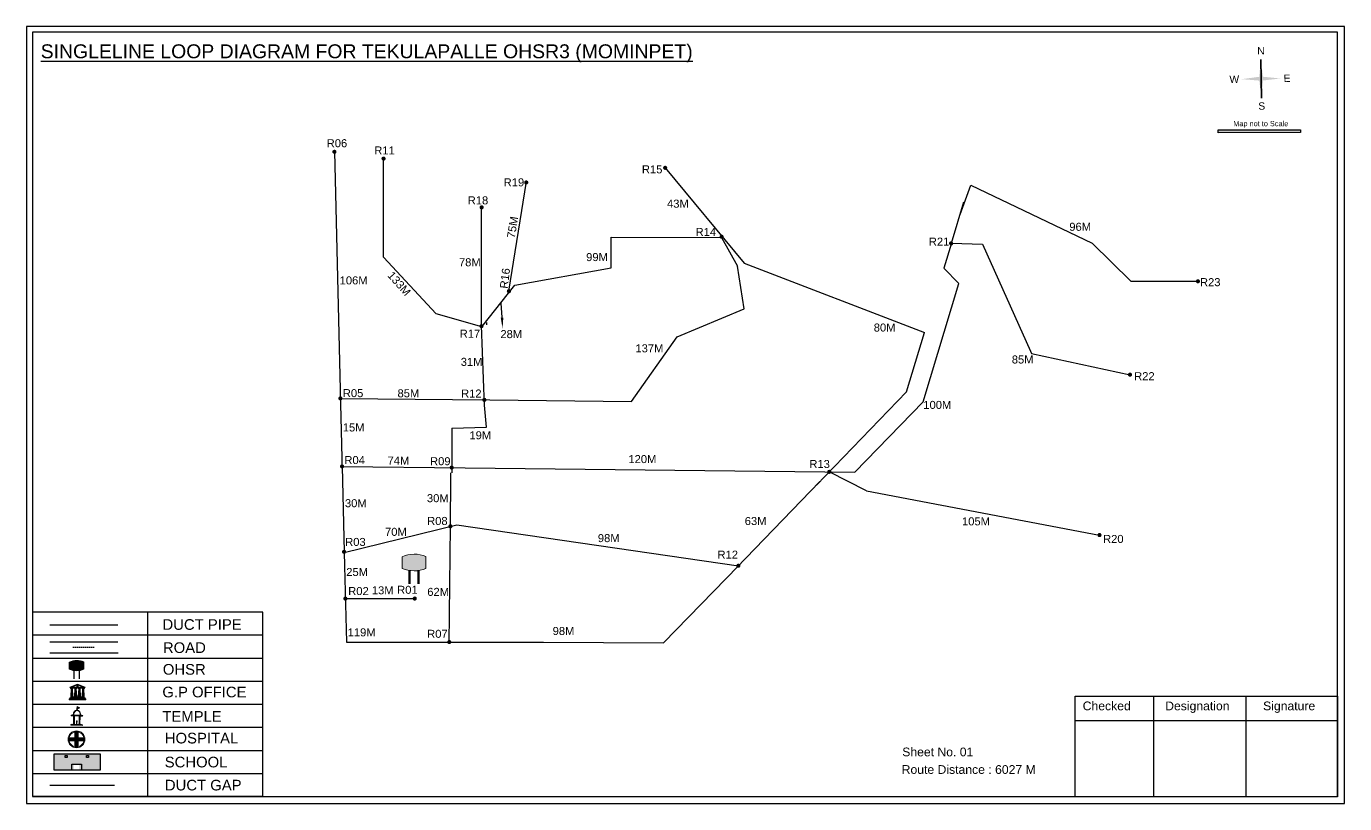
# Model space of a CAD drawing. Header units: inches. Extents: x 1972 to 9977, y 79 to 2755.
# Drawn here: x 2753 to 3742, y 79 to 662 of the extents above; entities that cross this region are included whole.
import ezdxf

# ---------------------------------------------------------------- set-up
doc = ezdxf.new("R2010")
doc.units = ezdxf.units.IN
doc.header["$MEASUREMENT"] = 0
doc.linetypes.add('DASHEDX2', pattern=[1.5, 1, -0.5])
for name, color, linetype in [('LANDMARK', 7, 'Continuous'), ('OHT', 7, 'Continuous'), ('pipe', 5, 'Continuous')]:
    doc.layers.add(name, color=color, linetype=linetype)
doc.styles.get("Standard").update_dxf_attribs({"font": 'arial.ttf'})

# ---------------------------------------------------------------- blocks, each defined once
blk = doc.blocks.new('OHT')
at = {"linetype": 'Continuous', "lineweight": 0, "true_color": 0x0ffffc}
blk.add_hatch(color=4, dxfattribs=at).paths.add_polyline_path([(0.012, 1), (0, 1, 0.101323), (-0.4, 0.916), (-0.4, 0.525, 0.194075), (0.399, 0.521), (0.399, 0.921, 0.097877)])
at = {"color": 4, "linetype": 'Continuous', "lineweight": 0, "true_color": 0x0ffffc, "flags": 128}
for points in [[(-0.4, 0.525), (-0.4, 0.916)], [(0.399, 0.521), (0.399, 0.921)]]:
    blk.add_lwpolyline(points, dxfattribs=at)
at = {"color": 4, "linetype": 'Continuous', "lineweight": 0, "true_color": 0x0ffffc, "const_width": 0.075, "flags": 128}
for points in [[(-0.15, 0), (-0.15, 0.475)], [(0.15, 0), (0.15, 0.473)]]:
    blk.add_lwpolyline(points, dxfattribs=at)
at = {"color": 4, "linetype": 'Continuous', "lineweight": 0, "true_color": 0x0ffffc}
for centre, radius, start, end in [((0.006, -0.019), 1.019, 67.3109, 113.4711), ((0.004, 1.513), 1.068, 247.7682, 291.7007)]:
    blk.add_arc(centre, radius, start, end, dxfattribs=at)
blk = doc.blocks.new('Government_Office')
at = {"linetype": 'Continuous', "lineweight": 0, "true_color": 0xff0000}
h = blk.add_hatch(color=1, dxfattribs=at)
h.paths.add_polyline_path([(0.44, 0.72), (0.45, 0.75), (0, 0.93), (-0.45, 0.75), (-0.44, 0.72)])
h.paths.add_polyline_path([(0.355, 0.75), (-0.355, 0.75), (0, 0.9)], flags=16)
h.paths.add_polyline_path([(0, 0.778, -1), (0, 0.872, -1)], flags=0)
h = blk.add_hatch(color=1, dxfattribs=at)
edge = h.paths.add_edge_path()
edge.add_arc((0, 0.825), 0.0467, 90, 270)
edge.add_arc((0, 0.825), 0.0467, 270, 450)
for points in [[(-0.5, 0.05), (0.5, 0.05), (0.5, 0), (-0.5, 0)], [(-0.45, 0.075), (-0.45, 0.12), (0.45, 0.12), (0.45, 0.075)], [(-0.4, 0.14), (-0.4, 0.18), (0.4, 0.18), (0.4, 0.14)]]:
    blk.add_hatch(color=1, dxfattribs=at).paths.add_polyline_path(points)
h = blk.add_hatch(color=1, dxfattribs=at)
edge = h.paths.add_edge_path()
edge.add_line((-0.27, 0.195), (-0.295, 0.675))
edge.add_line((-0.295, 0.675), (-0.29, 0.675))
edge.add_arc((-0.278, 0.688), 0.0176, 225.30401, 441.56588)
edge.add_line((-0.275, 0.705), (-0.395, 0.705))
edge.add_arc((-0.392, 0.688), 0.0176, 98.43412, 314.69599)
edge.add_line((-0.38, 0.675), (-0.375, 0.675))
edge.add_line((-0.375, 0.675), (-0.4, 0.195))
edge.add_line((-0.4, 0.195), (-0.27, 0.195))
h = blk.add_hatch(color=1, dxfattribs=at)
edge = h.paths.add_edge_path()
edge.add_line((-0.047, 0.195), (-0.072, 0.675))
edge.add_line((-0.072, 0.675), (-0.067, 0.675))
edge.add_arc((-0.054, 0.688), 0.0176, 225.30401, 441.56588)
edge.add_line((-0.052, 0.705), (-0.172, 0.705))
edge.add_arc((-0.169, 0.688), 0.0176, 98.43412, 314.69599)
edge.add_line((-0.157, 0.675), (-0.152, 0.675))
edge.add_line((-0.152, 0.675), (-0.177, 0.195))
edge.add_line((-0.177, 0.195), (-0.047, 0.195))
h = blk.add_hatch(color=1, dxfattribs=at)
edge = h.paths.add_edge_path()
edge.add_line((0.177, 0.195), (0.152, 0.675))
edge.add_line((0.152, 0.675), (0.157, 0.675))
edge.add_arc((0.169, 0.688), 0.0176, 225.30401, 441.56588)
edge.add_line((0.172, 0.705), (0.052, 0.705))
edge.add_arc((0.054, 0.688), 0.0176, 98.43412, 314.69599)
edge.add_line((0.067, 0.675), (0.072, 0.675))
edge.add_line((0.072, 0.675), (0.047, 0.195))
edge.add_line((0.047, 0.195), (0.177, 0.195))
h = blk.add_hatch(color=1, dxfattribs=at)
edge = h.paths.add_edge_path()
edge.add_line((0.4, 0.195), (0.375, 0.675))
edge.add_line((0.375, 0.675), (0.38, 0.675))
edge.add_arc((0.392, 0.688), 0.0176, 225.30401, 441.56588)
edge.add_line((0.395, 0.705), (0.275, 0.705))
edge.add_arc((0.278, 0.688), 0.0176, 98.43412, 314.69599)
edge.add_line((0.29, 0.675), (0.295, 0.675))
edge.add_line((0.295, 0.675), (0.27, 0.195))
edge.add_line((0.27, 0.195), (0.4, 0.195))
at = {"color": 1, "linetype": 'Continuous', "lineweight": 0, "true_color": 0xff0000, "flags": 128}
for points in [[(-0.45, 0.75), (-0.44, 0.72), (0.44, 0.72), (0.45, 0.75), (0, 0.93)], [(-0.355, 0.75), (0.355, 0.75), (0, 0.9)], [(-0.5, 0.05), (0.5, 0.05), (0.5, 0), (-0.5, 0)], [(-0.45, 0.075), (-0.45, 0.12), (0.45, 0.12), (0.45, 0.075)], [(-0.4, 0.14), (-0.4, 0.18), (0.4, 0.18), (0.4, 0.14)]]:
    blk.add_lwpolyline(points, close=True, dxfattribs=at)
for points in [[(0, 0.872, 1), (0, 0.778, 1)], [(-0.27, 0.195), (-0.295, 0.675), (-0.29, 0.675, 1.379694), (-0.275, 0.705), (-0.395, 0.705, 1.379694), (-0.38, 0.675), (-0.375, 0.675), (-0.4, 0.195)], [(-0.047, 0.195), (-0.072, 0.675), (-0.067, 0.675, 1.379694), (-0.052, 0.705), (-0.172, 0.705, 1.379694), (-0.157, 0.675), (-0.152, 0.675), (-0.177, 0.195)], [(0.177, 0.195), (0.152, 0.675), (0.157, 0.675, 1.379694), (0.172, 0.705), (0.052, 0.705, 1.379694), (0.067, 0.675), (0.072, 0.675), (0.047, 0.195)], [(0.4, 0.195), (0.375, 0.675), (0.38, 0.675, 1.379694), (0.395, 0.705), (0.275, 0.705, 1.379694), (0.29, 0.675), (0.295, 0.675), (0.27, 0.195)]]:
    blk.add_lwpolyline(points, format="xyb", close=True, dxfattribs=at)
blk = doc.blocks.new('Temple')
at = {"linetype": 'Continuous', "lineweight": 0, "true_color": 0xff0000}
h = blk.add_hatch(color=1, dxfattribs=at)
edge = h.paths.add_edge_path()
edge.add_line((0.175, 0.49), (0.225, 0.49))
edge.add_line((0.225, 0.49), (0.225, 0.497))
edge.add_line((0.225, 0.497), (0.307, 0.497))
edge.add_line((0.307, 0.497), (0.307, 0.533))
edge.add_line((0.307, 0.533), (0.257, 0.533))
edge.add_line((0.257, 0.533), (0.257, 0.54))
edge.add_line((0.257, 0.54), (0.2, 0.54))
edge.add_spline(control_points=[(0.2, 0.54), (0.2, 0.589), (0.19, 0.638), (0.142, 0.743), (0.092, 0.79), (0.027, 0.805), (0.02, 0.806), (0.012, 0.806)], knot_values=[4.712389, 4.712389, 4.712389, 4.712389, 5.278166, 5.278166, 6.117402, 6.117402, 6.223801, 6.223801, 6.223801, 6.223801], degree=3, periodic=0)
edge.add_line((0.012, 0.806), (0.012, 0.79))
edge.add_line((0.012, 0.79), (-0.012, 0.79))
edge.add_line((-0.012, 0.79), (-0.012, 0.806))
edge.add_spline(control_points=[(-0.012, 0.806), (-0.055, 0.802), (-0.096, 0.781), (-0.171, 0.699), (-0.197, 0.628), (-0.2, 0.55), (-0.2, 0.545), (-0.2, 0.54)], knot_values=[6.343965, 6.343965, 6.343965, 6.343965, 6.956638, 6.956638, 7.795874, 7.795874, 7.853982, 7.853982, 7.853982, 7.853982], degree=3, periodic=0)
edge.add_line((-0.2, 0.54), (-0.257, 0.54))
edge.add_line((-0.257, 0.54), (-0.257, 0.533))
edge.add_line((-0.257, 0.533), (-0.307, 0.533))
edge.add_line((-0.307, 0.533), (-0.307, 0.497))
edge.add_line((-0.307, 0.497), (-0.225, 0.497))
edge.add_line((-0.225, 0.497), (-0.225, 0.49))
edge.add_line((-0.225, 0.49), (-0.175, 0.49))
edge.add_line((-0.175, 0.49), (-0.175, 0.07))
edge.add_arc((-0.205, 0.07), 0.03, -90, 0, ccw=False)
edge.add_line((-0.205, 0.04), (-0.257, 0.04))
edge.add_line((-0.257, 0.04), (-0.257, 0.033))
edge.add_line((-0.257, 0.033), (-0.307, 0.033))
edge.add_line((-0.307, 0.033), (-0.307, 0))
edge.add_line((-0.307, 0), (0.307, 0))
edge.add_line((0.307, 0), (0.307, 0.033))
edge.add_line((0.307, 0.033), (0.257, 0.033))
edge.add_line((0.257, 0.033), (0.257, 0.04))
edge.add_line((0.257, 0.04), (0.205, 0.04))
edge.add_arc((0.205, 0.07), 0.03, 180, 270, ccw=False)
edge.add_line((0.175, 0.07), (0.175, 0.49))
h.paths.add_polyline_path([(0.125, 0.07, -0.414214), (0.095, 0.04), (0.05, 0.04), (0.05, 0.033), (-0.05, 0.033), (-0.05, 0.04), (-0.095, 0.04, -0.414214), (-0.125, 0.07), (-0.125, 0.497), (0.125, 0.497)], flags=16)
edge = h.paths.add_edge_path(flags=16)
edge.add_ellipse((0, 0.54), major_axis=(0, 0.242), ratio=0.722808, start_angle=270, end_angle=450, ccw=False)
edge.add_line((0.175, 0.54), (-0.175, 0.54))
h.paths.add_polyline_path([(0.012, 0.23), (0.012, 0.07), (-0.012, 0.07), (-0.012, 0.23)], flags=0)
h = blk.add_hatch(color=1, dxfattribs=at)
edge = h.paths.add_edge_path()
edge.add_line((0.012, 0.857), (0, 0.85))
edge.add_line((0, 0.85), (-0.003, 0.925))
edge.add_line((-0.003, 0.925), (-0.012, 0.925))
edge.add_line((-0.012, 0.925), (-0.012, 0.806))
edge.add_spline(control_points=[(-0.012, 0.806), (-0.004, 0.807), (0.004, 0.807), (0.012, 0.806)], knot_values=[6.223801, 6.223801, 6.223801, 6.223801, 6.343965, 6.343965, 6.343965, 6.343965], degree=3, periodic=0)
edge.add_line((0.012, 0.806), (0.012, 0.857))
h = blk.add_hatch(color=1, dxfattribs=at)
edge = h.paths.add_edge_path()
edge.add_line((0.012, 0.79), (0.012, 0.806))
edge.add_spline(control_points=[(0.012, 0.806), (0.004, 0.807), (-0.004, 0.807), (-0.012, 0.806)], knot_values=[6.223801, 6.223801, 6.223801, 6.223801, 6.343965, 6.343965, 6.343965, 6.343965], degree=3, periodic=0)
edge.add_line((-0.012, 0.806), (-0.012, 0.79))
edge.add_line((-0.012, 0.79), (0.012, 0.79))
at = {"linetype": 'Continuous', "lineweight": 0, "true_color": 0xe66000}
blk.add_hatch(color=32, dxfattribs=at).paths.add_polyline_path([(-0.006, 1), (0.147, 0.931), (0, 0.85)])
at = {"color": 1, "linetype": 'Continuous', "lineweight": 0, "true_color": 0xff0000, "flags": 128}
for points in [[(0.012, 0.925), (-0.012, 0.925), (-0.012, 0.79), (0.012, 0.79)], [(0.012, 0.23), (-0.012, 0.23), (-0.012, 0.07), (0.012, 0.07)]]:
    blk.add_lwpolyline(points, close=True, dxfattribs=at)
at = {"color": 32, "linetype": 'Continuous', "lineweight": 0, "true_color": 0xe66000, "flags": 128}
blk.add_lwpolyline([(-0.006, 1), (0.147, 0.931), (0, 0.85), (-0.006, 1)], dxfattribs=at)
at = {"color": 1, "linetype": 'Continuous', "lineweight": 0, "true_color": 0xff0000, "flags": 128}
blk.add_lwpolyline([(0.2, 0.54), (0.257, 0.54), (0.257, 0.533), (0.307, 0.533), (0.307, 0.497), (0.225, 0.497), (0.225, 0.49), (0.175, 0.49), (0.175, 0.07, 0.414214), (0.205, 0.04), (0.257, 0.04), (0.257, 0.033), (0.307, 0.033), (0.307, 0), (-0.307, 0), (-0.307, 0.033), (-0.257, 0.033), (-0.257, 0.04), (-0.205, 0.04, 0.414214), (-0.175, 0.07), (-0.175, 0.49), (-0.225, 0.49), (-0.225, 0.497), (-0.307, 0.497), (-0.307, 0.533), (-0.257, 0.533), (-0.257, 0.54), (-0.2, 0.54)], format="xyb", dxfattribs=at)
blk.add_lwpolyline([(-0.175, 0.54), (0.175, 0.54)], dxfattribs=at)
blk.add_lwpolyline([(0.125, 0.497), (0.125, 0.07, -0.414214), (0.095, 0.04), (0.05, 0.04), (0.05, 0.033), (-0.05, 0.033), (-0.05, 0.04), (-0.095, 0.04, -0.414214), (-0.125, 0.07), (-0.125, 0.497)], format="xyb", close=True, dxfattribs=at)
at = {"color": 1, "linetype": 'Continuous', "lineweight": 0, "true_color": 0xff0000}
blk.add_ellipse((0, 0.54), major_axis=(0, 0.242), ratio=0.722808, start_param=4.712389, end_param=7.853982, dxfattribs=at)
blk.add_open_spline([(0.2, 0.54), (0.2, 0.589), (0.19, 0.638), (0.142, 0.743), (0.092, 0.79), (-0.023, 0.816), (-0.085, 0.794), (-0.171, 0.699), (-0.197, 0.628), (-0.2, 0.55), (-0.2, 0.545), (-0.2, 0.54)], degree=3, knots=[4.712389, 4.712389, 4.712389, 4.712389, 5.278166, 5.278166, 6.117402, 6.117402, 6.956638, 6.956638, 7.795874, 7.795874, 7.853982, 7.853982, 7.853982, 7.853982], dxfattribs=at)
blk = doc.blocks.new('*U56')
at = {"color": 0, "linetype": 'DASHEDX2', "transparency": 16777216}
blk.add_line((-8.22, 0), (8.01, 0), dxfattribs=at)
blk = doc.blocks.new('Hospital')
at = {"linetype": 'Continuous', "lineweight": 0, "true_color": 0x000000}
h = blk.add_hatch(color=18, dxfattribs=at)
h.paths.add_polyline_path([(-0.5, 0, 1), (0.5, 0, 1)])
h.paths.add_polyline_path([(0.446, 0, -1), (-0.446, 0, -1)], flags=16)
at = {"linetype": 'Continuous', "true_color": 0xff0000}
blk.add_hatch(color=1, dxfattribs=at).paths.add_polyline_path([(-0.394, 0.08), (-0.08, 0.08), (-0.08, 0.394), (0.08, 0.394), (0.08, 0.08), (0.394, 0.08), (0.394, -0.08), (0.08, -0.08), (0.08, -0.394), (-0.08, -0.394), (-0.08, -0.08), (-0.394, -0.08)])
at = {"color": 1, "linetype": 'Continuous', "true_color": 0xff0000, "flags": 128}
blk.add_lwpolyline([(-0.394, 0.08), (-0.08, 0.08), (-0.08, 0.394), (0.08, 0.394), (0.08, 0.08), (0.394, 0.08), (0.394, -0.08), (0.08, -0.08), (0.08, -0.394), (-0.08, -0.394), (-0.08, -0.08), (-0.394, -0.08)], close=True, dxfattribs=at)
at = {"color": 18, "linetype": 'Continuous', "lineweight": 0, "true_color": 0x000000}
for radius in [0.5, 0.446]:
    blk.add_circle((0, 0), radius, dxfattribs=at)

msp = doc.modelspace()

# ---------------------------------------------------------------- hatches: boundary and pattern name
at = {"true_color": 0x0093dd}
h = msp.add_hatch(color=142, dxfattribs=at)
h.dxf.hatch_style = 1
h.paths.add_polyline_path([(3646.75, 584.08), (3646.76, 582.03), (3708.37, 582.17), (3708.37, 584.22)])
at = {"ltscale": 0.5}
h = msp.add_hatch(color=5, dxfattribs=at)
h.dxf.hatch_style = 1
h.paths.add_polyline_path([(2985.9, 567.7, 1), (2982.78, 567.7, 1)])
h = msp.add_hatch(color=5, dxfattribs=at)
h.dxf.hatch_style = 1
h.paths.add_polyline_path([(3022.72, 562.59, 1), (3019.6, 562.59, 1)])
h = msp.add_hatch(color=5, dxfattribs=at)
h.dxf.hatch_style = 1
h.paths.add_polyline_path([(3233.81, 555.7, 1), (3230.69, 555.7, 1)])
h = msp.add_hatch(color=5, dxfattribs=at)
h.dxf.hatch_style = 1
h.paths.add_polyline_path([(3129.68, 544.74, 1), (3126.57, 544.74, 1)])
h = msp.add_hatch(color=5, dxfattribs=at)
h.dxf.hatch_style = 1
h.paths.add_polyline_path([(3096.25, 526.08, 1), (3093.13, 526.08, 1)])
h = msp.add_hatch(color=5, dxfattribs=at)
h.dxf.hatch_style = 1
h.paths.add_polyline_path([(3276.12, 504.06, 1), (3273, 504.06, 1)])
h = msp.add_hatch(color=5, dxfattribs=at)
h.dxf.hatch_style = 1
h.paths.add_polyline_path([(3448.12, 499.06, 1), (3445, 499.06, 1)])
h = msp.add_hatch(color=5, dxfattribs=at)
h.dxf.hatch_style = 1
h.paths.add_polyline_path([(3116.68, 463.26, 1), (3113.56, 463.26, 1)])
h = msp.add_hatch(color=5, dxfattribs=at)
h.dxf.hatch_style = 1
h.paths.add_polyline_path([(3633.09, 470.71, 1), (3629.97, 470.71, 1)])
h = msp.add_hatch(color=5, dxfattribs=at)
h.dxf.hatch_style = 1
h.paths.add_polyline_path([(3096.12, 437.06, 1), (3093, 437.06, 1)])
h = msp.add_hatch(color=5, dxfattribs=at)
h.dxf.hatch_style = 1
h.paths.add_polyline_path([(3582.21, 400.75, 1), (3579.09, 400.75, 1)])
h = msp.add_hatch(color=5, dxfattribs=at)
h.dxf.hatch_style = 1
h.paths.add_polyline_path([(2990.39, 382.99, 1), (2987.28, 382.99, 1)])
h = msp.add_hatch(color=5, dxfattribs=at)
h.dxf.hatch_style = 1
h.paths.add_polyline_path([(3098.3, 381.89, 1), (3095.18, 381.89, 1)])
h = msp.add_hatch(color=5, dxfattribs=at)
h.dxf.hatch_style = 1
h.paths.add_polyline_path([(2991.64, 332.02, 1), (2988.52, 332.02, 1)])
h = msp.add_hatch(color=5, dxfattribs=at)
h.dxf.hatch_style = 1
h.paths.add_polyline_path([(3073.79, 331.18, 1), (3070.67, 331.18, 1)])
h = msp.add_hatch(color=5, dxfattribs=at)
h.dxf.hatch_style = 1
h.paths.add_polyline_path([(3356.77, 327.97, 1), (3353.65, 327.97, 1)])
h = msp.add_hatch(color=5, dxfattribs=at)
h.dxf.hatch_style = 1
h.paths.add_polyline_path([(3072.86, 287.19, 1), (3069.75, 287.19, 1)])
h = msp.add_hatch(color=5, dxfattribs=at)
h.dxf.hatch_style = 1
h.paths.add_polyline_path([(3559.34, 280.62, 1), (3556.22, 280.62, 1)])
h = msp.add_hatch(color=5, dxfattribs=at)
h.dxf.hatch_style = 1
h.paths.add_polyline_path([(2993.12, 268.06, 1), (2990, 268.06, 1)])
h = msp.add_hatch(color=5, dxfattribs=at)
h.dxf.hatch_style = 1
h.paths.add_polyline_path([(3288.65, 257.61, 1), (3285.54, 257.61, 1)])
h = msp.add_hatch(color=5, dxfattribs=at)
h.dxf.hatch_style = 1
h.paths.add_polyline_path([(2994.12, 233.06, 1), (2991, 233.06, 1)])
h = msp.add_hatch(color=5, dxfattribs=at)
h.dxf.hatch_style = 1
h.paths.add_polyline_path([(3046.12, 233.06, 1), (3043, 233.06, 1)])
h = msp.add_hatch(color=5, dxfattribs=at)
h.dxf.hatch_style = 1
h.paths.add_polyline_path([(3071.98, 200.46, 1), (3068.86, 200.46, 1)])
at = {"true_color": 0xc8c92d}
h = msp.add_hatch(color=52, dxfattribs=at)
h.dxf.hatch_style = 1
h.paths.add_polyline_path([(2781.16, 116.84), (2774.32, 116.84), (2774.32, 104.54), (2781.16, 104.54)])
h.paths.add_polyline_path([(2808.75, 116.84), (2801.9, 116.84), (2801.9, 104.54), (2808.75, 104.54)])
at = {"true_color": 0x293189}
h = msp.add_hatch(color=177, dxfattribs=at)
h.dxf.hatch_style = 1
h.paths.add_polyline_path([(2801.9, 116.84), (2781.16, 116.84), (2781.16, 104.54), (2788.95, 104.54), (2788.95, 108.57), (2793.22, 108.57), (2793.22, 104.54), (2801.9, 104.54)])
h.paths.add_polyline_path([(2784.13, 114.1), (2782.6, 114.1), (2782.6, 115.5), (2784.13, 115.5)], flags=16)
h.paths.add_polyline_path([(2798.42, 114.1), (2798.42, 115.5), (2799.94, 115.5), (2799.94, 114.1)], flags=16)

# ---------------------------------------------------------------- linework, layer by layer
for p, q in [((3679.11, 607.78), (3678.6, 636.96)), ((3678.6, 636.96), (3679.11, 607.78)), ((3679.11, 607.78), (3678.6, 636.96)), ((3678.85, 622.35), (3679.11, 607.78)), ((3109.96, 443.52), (3109.43, 454.33)), ((3098.69, 438.06), (3098.69, 439.74)), ((2758.03, 222.78), (2758.03, 86.01)), ((2844.35, 222.78), (2844.35, 84.67)), ((2930.67, 205.51), (2758.03, 205.51)), ((2770.96, 200.75), (2821.9, 200.75)), ((2930.67, 188.25), (2758.03, 188.25)), ((2770.96, 192.4), (2822.16, 192.4)), ((2930.67, 170.99), (2758.03, 170.99)), ((2930.67, 153.72), (2758.03, 153.72)), ((2930.67, 136.46), (2758.03, 136.46)), ((2758.03, 119.19), (2930.67, 119.19)), ((2758.03, 101.93), (2930.67, 101.93)), ((2758.02, 85.75), (2758.02, 84.68)), ((2758.03, 86.01), (2758.03, 84.67)), ((2930.67, 84.67), (2758.03, 84.67))]:
    msp.add_line(p, q)
at = {"color": 1}
msp.add_line((3678.6, 636.96), (3678.85, 622.36), dxfattribs=at)
at = {"color": 5}
for p, q in [((3274.5, 503.45), (3286.5, 482)), ((3291.49, 450.2), (3286.5, 482)), ((3506.02, 418.39), (3506.85, 416.54)), ((2992.49, 233), (3044.5, 233))]:
    msp.add_line(p, q, dxfattribs=at)
at = {"color": 242, "true_color": 0xcd2027}
for p, q in [((3598.36, 159.98), (3598.36, 84.62)), ((3667.41, 159.98), (3667.41, 84.62)), ((3539.57, 141.72), (3736.29, 141.72))]:
    msp.add_line(p, q, dxfattribs=at)
for points in [[(2753.45, 661.65), (2753.45, 79.46), (3741.52, 79.46), (3741.52, 661.65)], [(2758.02, 657.19), (2758.02, 84.68), (3736.29, 84.68), (3736.29, 657.19)], [(2808.82, 116.84), (2808.82, 104.54), (2774.32, 104.54), (2774.32, 116.84)], [(2784.13, 115.5), (2784.13, 114.1), (2782.6, 114.1), (2782.6, 115.5)], [(2798.42, 114.1), (2798.42, 115.5), (2799.94, 115.5), (2799.94, 114.1)]]:
    msp.add_lwpolyline(points, close=True)
at = {"color": 142, "true_color": 0x0093dd}
msp.add_lwpolyline([(3708.37, 582.17), (3646.76, 582.03), (3646.75, 584.08), (3708.37, 584.22), (3708.37, 582.17)], dxfattribs=at)
for points in [[(2930.67, 84.67), (2930.67, 222.78), (2758.03, 222.78)], [(2787.47, 104.54), (2787.47, 109.09), (2794.71, 109.09), (2794.71, 104.54)]]:
    msp.add_lwpolyline(points)
at = {"color": 242, "true_color": 0xcd2027}
msp.add_lwpolyline([(3736.29, 84.62), (3539.57, 84.62), (3539.57, 159.98), (3736.29, 159.98)], close=True, dxfattribs=at)
at = {"color": 1}
msp.add_solid([(3677.41, 622.33), (3680.54, 622.39), (3678.6, 636.96)], dxfattribs=at)
msp.add_solid([(3677.41, 622.33), (3680.54, 622.39), (3678.6, 636.96)], dxfattribs=at)
for points in [[(3678.89, 620.93), (3678.84, 624.06), (3664.26, 622.11)], [(3678.89, 620.93), (3678.84, 624.06), (3664.26, 622.11)], [(3678.89, 620.93), (3678.84, 624.06), (3693.45, 622.63)], [(3678.89, 620.93), (3678.84, 624.06), (3693.45, 622.63)], [(3677.42, 622.33), (3680.54, 622.39), (3679.11, 607.78)], [(3677.42, 622.33), (3680.54, 622.39), (3679.11, 607.78)], [(3110.95, 443.57), (3108.97, 443.47), (3110.37, 435.31)]]:
    msp.add_solid(points)
at = {"layer": 'OHT', "color": 5}
msp.add_line((2771.15, 213.38), (2822.08, 213.38), dxfattribs=at)
at = {"layer": 'OHT', "color": 1}
msp.add_line((2771.15, 93.29), (2819.54, 93.29), dxfattribs=at)
at = {"layer": 'pipe'}
for p, q in [((2984.34, 567.7), (2988.93, 379.13)), ((3021.16, 488.76), (3021.16, 562.59)), ((3232.25, 555.7), (3291.49, 484.22)), ((3115.12, 463.26), (3128.25, 545.54)), ((3453.37, 520.76), (3461.24, 542.67)), ((3461.24, 542.67), (3552.37, 499.34)), ((3094.69, 436.71), (3094.69, 526.08)), ((3446.83, 499.16), (3456.21, 530.14)), ((3191.78, 480.87), (3191.78, 503.67)), ((3191.78, 503.67), (3274.5, 503.45)), ((3446.83, 499.16), (3441.18, 480.47)), ((3446.83, 499.16), (3470.14, 498.5)), ((3470.14, 498.5), (3506.02, 418.39)), ((3552.37, 499.34), (3581.36, 470.71)), ((3040.87, 467.57), (3021.16, 488.76)), ((3291.49, 484.22), (3426.65, 432.46)), ((3119.54, 467.84), (3191.78, 480.87)), ((3441.18, 480.47), (3452.31, 468.94)), ((3060.71, 446.23), (3040.87, 467.57)), ((3094.73, 436.7), (3119.54, 467.84)), ((3425.56, 380.52), (3452.31, 468.94)), ((3581.36, 470.71), (3631.53, 470.71)), ((3094.73, 436.7), (3060.71, 446.23)), ((3241.22, 429.01), (3291.49, 450.2)), ((3096.89, 377.7), (3094.69, 437.7)), ((3206.96, 380.77), (3241.22, 429.01)), ((3413.14, 387.82), (3426.65, 432.46)), ((3506.85, 416.54), (3580.65, 400.75)), ((3345.63, 318.08), (3413.14, 387.82)), ((2988.84, 382.99), (3100.93, 381.85)), ((2988.93, 378.99), (2990.17, 328.16)), ((3098.29, 361.37), (3096.88, 377.89)), ((3100.74, 381.85), (3206.96, 380.77)), ((3374.48, 327.75), (3425.56, 380.52)), ((3072.23, 360.76), (3098.29, 361.37)), ((3072.23, 360.76), (3072.23, 327.14)), ((2990.08, 332.02), (2991.89, 257.43)), ((2990.08, 332.02), (3082.23, 331.08)), ((3071.27, 284.09), (3071.71, 327.19)), ((3082.28, 331.07), (3374.48, 327.75)), ((3383.24, 313.81), (3355.21, 327.97)), ((3285.67, 256.13), (3348.27, 320.8)), ((3383.24, 313.81), (3557.78, 280.62)), ((2991.64, 267.67), (3076.04, 288.35)), ((3070.38, 199.5), (3071.3, 287.19)), ((3076.04, 288.35), (3287.1, 257.61)), ((2991.89, 257.43), (2993.28, 200.46)), ((3231.11, 199.77), (3287.1, 257.61)), ((2993.28, 200.46), (3082.23, 200.46)), ((3082.23, 200.46), (3140.94, 200.46)), ((3141.02, 200.46), (3231.11, 199.77))]:
    msp.add_line(p, q, dxfattribs=at)

# ---------------------------------------------------------------- block references
at = {"linetype": 'DASHEDX2'}
msp.add_blockref('*U56', (2796.49, 196.57), dxfattribs=at)
at = {"layer": 'LANDMARK'}
for name, p, xscale, yscale, zscale in [('Government_Office', (2791.79, 157.21), 12.5664739830432, 12.5664739830432, 12.5664739830432), ('Hospital', (2791.03, 127.62), 12.6736693601449, 12.6736693601449, 12.6736693601449)]:
    msp.add_blockref(name, p, dxfattribs=dict(at, xscale=xscale, yscale=yscale, zscale=zscale))
at = {"layer": 'LANDMARK', "xscale": 14.01322314659548, "yscale": 14.01322314659548, "zscale": 14.01322314659548, "rotation": 358.3713438591284}
msp.add_blockref('Temple', (2791.15, 138.2), dxfattribs=at)
at = {"layer": 'OHT'}
for p, xscale, yscale, zscale in [((3044.04, 243.87), 22.41341502807723, 22.41341502807723, 22.41341502807723), ((2791.13, 172.86), 13.82160593398096, 13.82160593398096, 13.82160593398096)]:
    msp.add_blockref('OHT', p, dxfattribs=dict(at, xscale=xscale, yscale=yscale, zscale=zscale))

# ---------------------------------------------------------------- texts
at = {"color": 242, "true_color": 0xcd2027}
msp.add_text('%%USINGLELINE LOOP DIAGRAM FOR TEKULAPALLE OHSR3 (MOMINPET)', height=10.4062, dxfattribs=at).set_placement((2764.21, 637.79))
for s, height, rotation, p in [('N', 5.5, 1.00631, (3676.05, 640.59)), ('W', 5.5, 1.00631, (3655.24, 619.24)), ('E', 5.5, 1.00631, (3695.86, 619.96)), ('S', 5.5, 1.00631, (3676.87, 599.2)), ('75M', 6, 80.53768, (3119.49, 502.63)), ('133M', 6, 311.63354, (3023.7, 474.83)), ('R16', 6, 82.90382, (3114.17, 464.92))]:
    msp.add_text(s, height=height, rotation=rotation).set_placement(p)
for s, height, p in [('Map not to Scale', 3.9321, (3658.05, 586.85)), ('R06', 6, (2978.54, 571.13)), ('R11', 6, (3014.22, 565.73)), ('R15', 6, (3214.8, 551.56)), ('R19', 6, (3111.19, 541.81)), ('R18', 6, (3084.25, 528.32)), ('43M', 6, (3233.63, 525.87)), ('96M', 6, (3535.15, 508.54)), ('R14', 6, (3255.06, 504.67)), ('R21', 6, (3429.86, 497.41)), ('78M', 6, (3077.68, 481.97)), ('99M', 6, (3173.01, 485.84)), ('106M', 6, (2988.26, 468.38)), ('R23', 6, (3633.1, 467.05)), ('80M', 6, (3388.58, 433.07)), ('R17', 6, (3078.24, 428.45)), ('28M', 6, (3108.75, 428.14)), ('137M', 6, (3209.95, 417.5)), ('85M', 6, (3492.04, 409.13)), ('31M', 6, (3079.02, 407.37)), ('R22', 6, (3583.74, 396.63)), ('R05', 6, (2990.66, 383.92)), ('85M', 6, (3031.64, 383.81)), ('R12', 6, (3079.26, 383.65)), ('100M', 6, (3425.73, 375.12)), ('15M', 6, (2990.61, 358.22)), ('19M', 6, (3085.52, 352.37)), ('R04', 6, (2991.81, 333.8)), ('74M', 6, (3024.18, 333.41)), ('R09', 6, (3056, 332.93)), ('120M', 6, (3204.68, 334.52)), ('R13', 6, (3340.33, 330.85)), ('30M', 6, (2992.22, 301.47)), ('30M', 6, (3053.67, 305.23)), ('R08', 6, (3053.82, 288.19)), ('63M', 6, (3291.89, 288.14)), ('105M', 6, (3454.72, 287.88)), ('R03', 6, (2992.4, 272.48)), ('70M', 6, (3022.27, 280.04)), ('98M', 6, (3181.79, 275.34)), ('R20', 6, (3560.46, 274.71)), ('R12', 6, (3271.45, 262.93)), ('25M', 6, (2993.22, 249.97)), ('R02', 6, (2994.69, 235.67)), ('13M', 6, (3012.39, 236.23)), ('R01', 6, (3031.35, 236.61)), ('62M', 6, (3053.94, 235.07)), ('DUCT PIPE', 7.968, (2855.49, 209.63)), ('119M', 6, (2994.29, 204.75)), ('R07', 6, (3053.86, 203.64)), ('98M', 6, (3147.9, 205.77)), ('ROAD ', 7.968, (2855.83, 192.3)), ('OHSR', 7.968, (2855.73, 176.03)), ('G.P OFFICE', 7.968, (2855.37, 159.05)), ('TEMPLE', 7.968, (2855.36, 140.83)), ('Checked', 6.533, (3545.2, 149.38)), ('Designation', 6.5335, (3607.03, 149.38)), ('Signature', 6.533, (3680.4, 149.38)), ('HOSPITAL', 7.968, (2857.22, 124.53)), ('Sheet No. 01', 6.5335, (3409.93, 114.9)), ('SCHOOL', 7.968, (2857.16, 106.59)), ('Route Distance : 6027 M', 6.5335, (3409.52, 101.73)), ('DUCT GAP', 7.968, (2857.27, 89.33))]:
    msp.add_text(s, height=height).set_placement(p)

doc.saveas('drawing.dxf')
